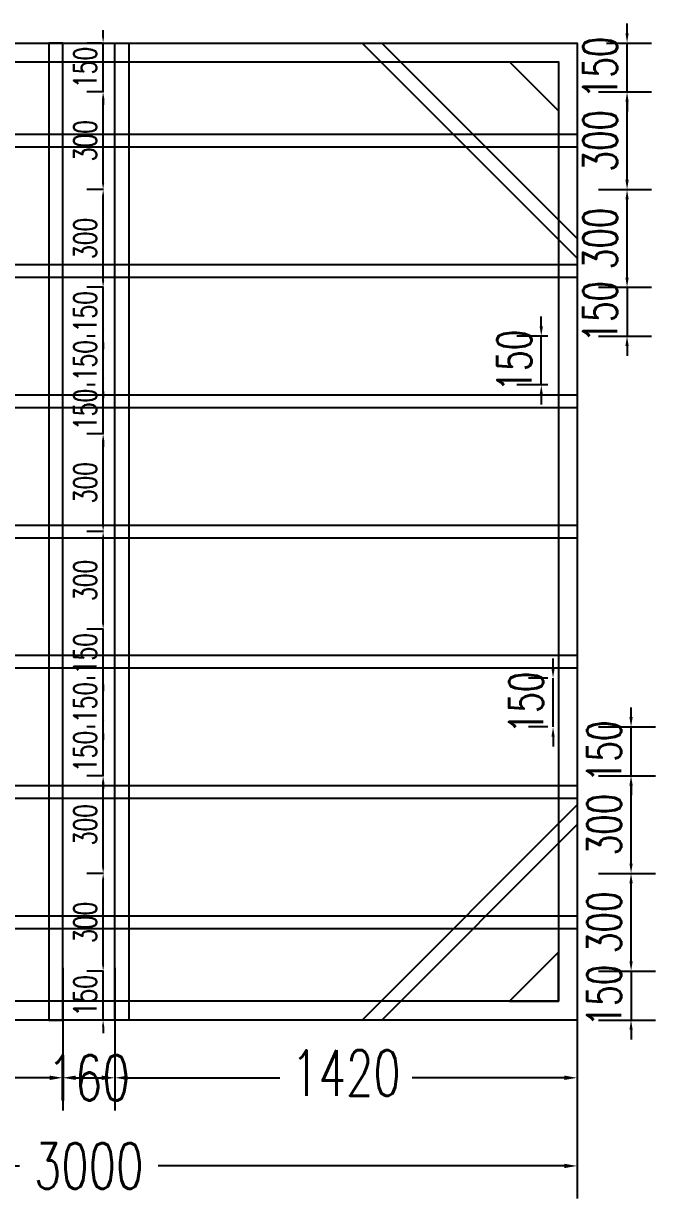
# Model space of a CAD drawing. Header units: millimetres. Extents: x -1546798 to -962116, y 1297493 to 1531173.
# Drawn here: x -1277785 to -1275845, y 1353717 to 1357325 of the extents above; entities that cross this region are included whole.
import ezdxf

# ---------------------------------------------------------------- set-up
doc = ezdxf.new("R2010")
doc.units = ezdxf.units.MM
doc.header["$LTSCALE"] = 10
doc.layers.get('DEFPOINTS').update_dxf_attribs({"linetype": 'CONTINUOUS'})
doc.layers.add('W-STEEL_FRAME钢架', color=3, linetype='CONTINUOUS')
doc.layers.add('W-STEEL_KEEL钢龙骨', color=5, linetype='CONTINUOUS')
doc.styles.add('STANDARD_T3', font='simplex.shx', dxfattribs={"width": 0.7, "bigfont": 'gbcbig.shx'})
doc.dimstyles.new('W&&20', dxfattribs={"dimtxt": 70, "dimasz": 20, "dimexe": 50, "dimexo": 60, "dimgap": 20, "dimtad": 1, "dimdec": 0, "dimzin": 0, "dimdsep": 46, "dimtxsty": 'STANDARD_T3', "dimcen": 0.09, "dimclrd": 1, "dimclre": 1, "dimclrt": 7, "dimazin": 2, "dimtfac": 1, "dimtdec": 0, "dimtix": 1, "dimtmove": 2, "dimatfit": 3, "dimfxl": 100, "dimtolj": 1, "dimtzin": 0, "dimarcsym": 0})
doc.dimstyles.new('W&&30', dxfattribs={"dimtxt": 105, "dimasz": 30, "dimexe": 75, "dimexo": 90, "dimgap": 30, "dimtad": 1, "dimdec": 0, "dimzin": 0, "dimdsep": 46, "dimtxsty": 'STANDARD_T3', "dimcen": 0.09, "dimclrd": 1, "dimclre": 1, "dimclrt": 7, "dimazin": 2, "dimtfac": 1, "dimtdec": 0, "dimtix": 1, "dimtmove": 1, "dimatfit": 3, "dimfxl": 100, "dimtolj": 1, "dimtzin": 0, "dimarcsym": 0})
doc.dimstyles.new('W&&40', dxfattribs={"dimtxt": 140, "dimasz": 40, "dimexe": 100, "dimexo": 120, "dimgap": 40, "dimtad": 1, "dimdec": 0, "dimzin": 0, "dimdsep": 46, "dimtxsty": 'STANDARD_T3', "dimcen": 0.09, "dimclrd": 1, "dimclre": 1, "dimclrt": 7, "dimazin": 2, "dimtfac": 1, "dimtdec": 0, "dimtix": 1, "dimtmove": 2, "dimatfit": 3, "dimfxl": 100, "dimtolj": 1, "dimtzin": 0, "dimarcsym": 0})

# ---------------------------------------------------------------- blocks, each defined once
blk = doc.blocks.new('*U418')
at = {"layer": 'W-STEEL_KEEL钢龙骨'}
blk.add_lwpolyline([(-1500, 20), (1500, 20), (1500, -20), (-1500, -20)], close=True, dxfattribs=at)
blk = doc.blocks.new('*U419')
at = {"layer": 'W-STEEL_KEEL钢龙骨', "color": 0, "linetype": 'ByBlock', "lineweight": -2, "transparency": 16777216}
for p in [(0, 2400), (0, 2000), (0, 1600), (0, 1200), (0, 800), (0, 400), (0, 0)]:
    blk.add_blockref('*U418', p, dxfattribs=at)
blk = doc.blocks.new('gj3')
at = {"layer": 'W-STEEL_FRAME钢架', "color": 6}
for p, q in [((600, 3000), (0, 2400, 0)), ((660.8, 3000), (0, 2339.2, 0)), ((2339.2, 3000), (3000, 2339.2, 0)), ((2400, 3000), (3000, 2400, 0)), ((660.8, 0), (0, 660.8, 0)), ((2339.2, 0), (3000, 660.8, 0)), ((600, 0), (0, 600, 0)), ((2400, 0), (3000, 600, 0))]:
    blk.add_line(p, q, dxfattribs=at)
at = {"layer": 'W-STEEL_FRAME钢架'}
for points in [[(0, 3000), (3000, 3000), (3000, 0), (0, 0)], [(58, 2942), (2942, 2942), (2942, 58), (58, 58)]]:
    blk.add_lwpolyline(points, close=True, dxfattribs=at)
at = {"layer": 'W-STEEL_FRAME钢架', "color": 6}
for points in [[(1420, 3000), (1377, 3000), (1377, 0), (1420, 0)], [(1580, 3000), (1623, 3000), (1623, 0), (1580, 0)]]:
    blk.add_lwpolyline(points, close=True, dxfattribs=at)
at = {"layer": 'W-STEEL_KEEL钢龙骨'}
blk.add_blockref('*U419', (1500, 300), dxfattribs=at)
blk = doc.blocks.new('*D52')
at = {"layer": 'DEFPOINTS', "color": 0, "transparency": 16777216}
for p in [(-1279085, 1354544.6), (-1276085, 1354544.6), (-1276085, 1353816.7)]:
    blk.add_point(p, dxfattribs=at)
at = {"layer": 'W-STEEL_FRAME钢架', "color": 1, "lineweight": -2, "transparency": 16777216}
for p, q in [((-1279085, 1354424.6), (-1279085, 1353716.7)), ((-1276085, 1354424.6), (-1276085, 1353716.7)), ((-1279045, 1353816.7), (-1277797.6, 1353816.7)), ((-1276125, 1353816.7), (-1277372.3, 1353816.7))]:
    blk.add_line(p, q, dxfattribs=at)
at = {"layer": 'W-STEEL_FRAME钢架', "color": 1, "transparency": 16777216}
for points in [[(-1279045, 1353823.3), (-1279045, 1353810), (-1279085, 1353816.7)], [(-1276125, 1353823.3), (-1276125, 1353810), (-1276085, 1353816.7)]]:
    blk.add_solid(points, dxfattribs=at)
at = {"layer": 'W-STEEL_FRAME钢架', "color": 7, "transparency": 16777216, "insert": (-1277585, 1353816.7), "char_height": 140, "attachment_point": 5, "style": 'STANDARD_T3'}
blk.add_mtext('\\A1;3000', dxfattribs=at)
blk = doc.blocks.new('*D54')
at = {"layer": 'DEFPOINTS', "color": 0, "transparency": 16777216}
for p in [(-1279085, 1354544.6), (-1277665, 1354544.6), (-1277665, 1354087.3)]:
    blk.add_point(p, dxfattribs=at)
at = {"layer": 'W-STEEL_FRAME钢架', "color": 1, "lineweight": -2, "transparency": 16777216}
for p, q in [((-1279085, 1354424.6), (-1279085, 1353987.3)), ((-1277665, 1354424.6), (-1277665, 1353987.3)), ((-1279045, 1354087.3), (-1278578.3, 1354087.3)), ((-1277705, 1354087.3), (-1278171.6, 1354087.3))]:
    blk.add_line(p, q, dxfattribs=at)
at = {"layer": 'W-STEEL_FRAME钢架', "color": 1, "transparency": 16777216}
for points in [[(-1279045, 1354094), (-1279045, 1354080.6), (-1279085, 1354087.3)], [(-1277705, 1354094), (-1277705, 1354080.6), (-1277665, 1354087.3)]]:
    blk.add_solid(points, dxfattribs=at)
at = {"layer": 'W-STEEL_FRAME钢架', "color": 7, "transparency": 16777216, "insert": (-1278375, 1354137.3), "char_height": 140, "attachment_point": 5, "style": 'STANDARD_T3'}
blk.add_mtext('\\A1;1420', dxfattribs=at)
blk = doc.blocks.new('*D55')
at = {"layer": 'DEFPOINTS', "color": 0, "transparency": 16777216}
for p in [(-1277665, 1354544.6), (-1277505, 1354544.6), (-1277505, 1354087.3)]:
    blk.add_point(p, dxfattribs=at)
at = {"layer": 'W-STEEL_FRAME钢架', "color": 1, "lineweight": -2, "transparency": 16777216}
for p, q in [((-1277665, 1354424.6), (-1277665, 1353987.3)), ((-1277505, 1354424.6), (-1277505, 1353987.3)), ((-1277625, 1354087.3), (-1277545, 1354087.3))]:
    blk.add_line(p, q, dxfattribs=at)
at = {"layer": 'W-STEEL_FRAME钢架', "color": 1, "transparency": 16777216}
for points in [[(-1277625, 1354094), (-1277625, 1354080.6), (-1277665, 1354087.3)], [(-1277545, 1354094), (-1277545, 1354080.6), (-1277505, 1354087.3)]]:
    blk.add_solid(points, dxfattribs=at)
at = {"layer": 'W-STEEL_FRAME钢架', "color": 7, "transparency": 16777216, "insert": (-1277585, 1354087.3), "char_height": 140, "attachment_point": 5, "style": 'STANDARD_T3'}
blk.add_mtext('\\A1;160', dxfattribs=at)
blk = doc.blocks.new('*D56')
at = {"layer": 'DEFPOINTS', "color": 0, "transparency": 16777216}
for p in [(-1277505, 1354544.6), (-1276085, 1354544.6), (-1276085, 1354087.3)]:
    blk.add_point(p, dxfattribs=at)
at = {"layer": 'W-STEEL_FRAME钢架', "color": 1, "lineweight": -2, "transparency": 16777216}
for p, q in [((-1277505, 1354424.6), (-1277505, 1353987.3)), ((-1276085, 1354424.6), (-1276085, 1353987.3)), ((-1277465, 1354087.3), (-1276998.3, 1354087.3)), ((-1276125, 1354087.3), (-1276591.6, 1354087.3))]:
    blk.add_line(p, q, dxfattribs=at)
at = {"layer": 'W-STEEL_FRAME钢架', "color": 1, "transparency": 16777216}
for points in [[(-1277465, 1354094), (-1277465, 1354080.6), (-1277505, 1354087.3)], [(-1276125, 1354094), (-1276125, 1354080.6), (-1276085, 1354087.3)]]:
    blk.add_solid(points, dxfattribs=at)
at = {"layer": 'W-STEEL_FRAME钢架', "color": 7, "transparency": 16777216, "insert": (-1276795, 1354102.1), "char_height": 140, "attachment_point": 5, "style": 'STANDARD_T3'}
blk.add_mtext('\\A1;1420', dxfattribs=at)
blk = doc.blocks.new('*D451')
at = {"layer": 'DEFPOINTS', "color": 0, "transparency": 16777216}
for p in [(-1276110, 1354714.7, 0), (-1275919.8, 1354714.7), (-1276110, 1354414.7, 0)]:
    blk.add_point(p, dxfattribs=at)
at = {"layer": 'W-STEEL_FRAME钢架', "color": 1, "lineweight": -2, "transparency": 16777216}
for p, q in [((-1276020, 1354714.7), (-1275844.8, 1354714.7)), ((-1275919.8, 1354444.7), (-1275919.8, 1354684.7)), ((-1276020, 1354414.7), (-1275844.8, 1354414.7))]:
    blk.add_line(p, q, dxfattribs=at)
at = {"layer": 'W-STEEL_FRAME钢架', "color": 1, "transparency": 16777216}
for points in [[(-1275924.8, 1354684.7), (-1275914.8, 1354684.7), (-1275919.8, 1354714.7)], [(-1275924.8, 1354444.7), (-1275914.8, 1354444.7), (-1275919.8, 1354414.7)]]:
    blk.add_solid(points, dxfattribs=at)
at = {"layer": 'W-STEEL_FRAME钢架', "color": 7, "transparency": 16777216, "insert": (-1276002.3, 1354564.7), "char_height": 105, "attachment_point": 5, "rotation": 90, "style": 'STANDARD_T3'}
blk.add_mtext('\\A1;300', dxfattribs=at)
blk = doc.blocks.new('*D452')
at = {"layer": 'DEFPOINTS', "color": 0, "transparency": 16777216}
for p in [(-1276110, 1354414.7, 0), (-1276110, 1354264.7), (-1275919.8, 1354264.7)]:
    blk.add_point(p, dxfattribs=at)
at = {"layer": 'W-STEEL_FRAME钢架', "color": 1, "lineweight": -2, "transparency": 16777216}
for p, q in [((-1275919.8, 1354444.7), (-1275919.8, 1354474.7)), ((-1276020, 1354414.7), (-1275844.8, 1354414.7)), ((-1275919.8, 1354414.7), (-1275919.8, 1354264.7)), ((-1276020, 1354264.7), (-1275844.8, 1354264.7)), ((-1275919.8, 1354234.7), (-1275919.8, 1354204.7))]:
    blk.add_line(p, q, dxfattribs=at)
at = {"layer": 'W-STEEL_FRAME钢架', "color": 1, "transparency": 16777216}
for points in [[(-1275924.8, 1354444.7), (-1275914.8, 1354444.7), (-1275919.8, 1354414.7)], [(-1275924.8, 1354234.7), (-1275914.8, 1354234.7), (-1275919.8, 1354264.7)]]:
    blk.add_solid(points, dxfattribs=at)
at = {"layer": 'W-STEEL_FRAME钢架', "color": 7, "transparency": 16777216, "insert": (-1276002.3, 1354339.7), "char_height": 105, "attachment_point": 5, "rotation": 90, "style": 'STANDARD_T3'}
blk.add_mtext('\\A1;150', dxfattribs=at)
blk = doc.blocks.new('*D453')
at = {"layer": 'DEFPOINTS', "color": 0, "transparency": 16777216}
for p in [(-1276110, 1355014.7, 0), (-1275919.8, 1355014.7), (-1276110, 1354714.7, 0)]:
    blk.add_point(p, dxfattribs=at)
at = {"layer": 'W-STEEL_FRAME钢架', "color": 1, "lineweight": -2, "transparency": 16777216}
for p, q in [((-1276020, 1355014.7), (-1275844.8, 1355014.7)), ((-1275919.8, 1354744.7), (-1275919.8, 1354984.7)), ((-1276020, 1354714.7), (-1275844.8, 1354714.7))]:
    blk.add_line(p, q, dxfattribs=at)
at = {"layer": 'W-STEEL_FRAME钢架', "color": 1, "transparency": 16777216}
for points in [[(-1275924.8, 1354984.7), (-1275914.8, 1354984.7), (-1275919.8, 1355014.7)], [(-1275924.8, 1354744.7), (-1275914.8, 1354744.7), (-1275919.8, 1354714.7)]]:
    blk.add_solid(points, dxfattribs=at)
at = {"layer": 'W-STEEL_FRAME钢架', "color": 7, "transparency": 16777216, "insert": (-1276002.3, 1354864.7), "char_height": 105, "attachment_point": 5, "rotation": 90, "style": 'STANDARD_T3'}
blk.add_mtext('\\A1;300', dxfattribs=at)
blk = doc.blocks.new('*D454')
at = {"layer": 'DEFPOINTS', "color": 0, "transparency": 16777216}
for p in [(-1276110, 1355164.7), (-1275919.8, 1355164.7), (-1276110, 1355014.7, 0)]:
    blk.add_point(p, dxfattribs=at)
at = {"layer": 'W-STEEL_FRAME钢架', "color": 1, "lineweight": -2, "transparency": 16777216}
for p, q in [((-1275919.8, 1355194.7), (-1275919.8, 1355224.7)), ((-1276020, 1355164.7), (-1275844.8, 1355164.7)), ((-1275919.8, 1355014.7), (-1275919.8, 1355164.7)), ((-1276020, 1355014.7), (-1275844.8, 1355014.7)), ((-1275919.8, 1354984.7), (-1275919.8, 1354954.7))]:
    blk.add_line(p, q, dxfattribs=at)
at = {"layer": 'W-STEEL_FRAME钢架', "color": 1, "transparency": 16777216}
for points in [[(-1275924.8, 1355194.7), (-1275914.8, 1355194.7), (-1275919.8, 1355164.7)], [(-1275924.8, 1354984.7), (-1275914.8, 1354984.7), (-1275919.8, 1355014.7)]]:
    blk.add_solid(points, dxfattribs=at)
at = {"layer": 'W-STEEL_FRAME钢架', "color": 7, "transparency": 16777216, "insert": (-1276002.3, 1355089.7), "char_height": 105, "attachment_point": 5, "rotation": 90, "style": 'STANDARD_T3'}
blk.add_mtext('\\A1;150', dxfattribs=at)
blk = doc.blocks.new('*D455')
at = {"layer": 'DEFPOINTS', "color": 0, "transparency": 16777216}
for p in [(-1276159.3, 1355314.7), (-1276085, 1355314.7), (-1276085, 1355164.7)]:
    blk.add_point(p, dxfattribs=at)
at = {"layer": 'W-STEEL_FRAME钢架', "color": 1, "lineweight": -2, "transparency": 16777216}
for p, q in [((-1276159.3, 1355344.7), (-1276159.3, 1355374.7)), ((-1276175, 1355314.7), (-1276234.3, 1355314.7)), ((-1276159.3, 1355164.7), (-1276159.3, 1355314.7)), ((-1276175, 1355164.7), (-1276234.3, 1355164.7)), ((-1276159.3, 1355134.7), (-1276159.3, 1355104.7))]:
    blk.add_line(p, q, dxfattribs=at)
at = {"layer": 'W-STEEL_FRAME钢架', "color": 1, "transparency": 16777216}
for points in [[(-1276164.3, 1355344.7), (-1276154.3, 1355344.7), (-1276159.3, 1355314.7)], [(-1276164.3, 1355134.7), (-1276154.3, 1355134.7), (-1276159.3, 1355164.7)]]:
    blk.add_solid(points, dxfattribs=at)
at = {"layer": 'W-STEEL_FRAME钢架', "color": 7, "transparency": 16777216, "insert": (-1276241.8, 1355239.7), "char_height": 105, "attachment_point": 5, "rotation": 90, "style": 'STANDARD_T3'}
blk.add_mtext('\\A1;150', dxfattribs=at)
blk = doc.blocks.new('*D456')
at = {"layer": 'DEFPOINTS', "color": 0, "transparency": 16777216}
for p in [(-1276195.5, 1356364.7), (-1276085, 1356364.7), (-1276085, 1356214.7)]:
    blk.add_point(p, dxfattribs=at)
at = {"layer": 'W-STEEL_FRAME钢架', "color": 1, "lineweight": -2, "transparency": 16777216}
for p, q in [((-1276195.5, 1356394.7), (-1276195.5, 1356424.7)), ((-1276175, 1356364.7), (-1276270.5, 1356364.7)), ((-1276195.5, 1356214.7), (-1276195.5, 1356364.7)), ((-1276175, 1356214.7), (-1276270.5, 1356214.7)), ((-1276195.5, 1356184.7), (-1276195.5, 1356154.7))]:
    blk.add_line(p, q, dxfattribs=at)
at = {"layer": 'W-STEEL_FRAME钢架', "color": 1, "transparency": 16777216}
for points in [[(-1276200.5, 1356394.7), (-1276190.5, 1356394.7), (-1276195.5, 1356364.7)], [(-1276200.5, 1356184.7), (-1276190.5, 1356184.7), (-1276195.5, 1356214.7)]]:
    blk.add_solid(points, dxfattribs=at)
at = {"layer": 'W-STEEL_FRAME钢架', "color": 7, "transparency": 16777216, "insert": (-1276278, 1356289.7), "char_height": 105, "attachment_point": 5, "rotation": 90, "style": 'STANDARD_T3'}
blk.add_mtext('\\A1;150', dxfattribs=at)
blk = doc.blocks.new('*D457')
at = {"layer": 'DEFPOINTS', "color": 0, "transparency": 16777216}
for p in [(-1276110, 1356514.7, 0), (-1276110, 1356364.7), (-1275932.1, 1356364.7)]:
    blk.add_point(p, dxfattribs=at)
at = {"layer": 'W-STEEL_FRAME钢架', "color": 1, "lineweight": -2, "transparency": 16777216}
for p, q in [((-1275932.1, 1356544.7), (-1275932.1, 1356574.7)), ((-1276020, 1356514.7), (-1275857.1, 1356514.7)), ((-1275932.1, 1356514.7), (-1275932.1, 1356364.7)), ((-1276020, 1356364.7), (-1275857.1, 1356364.7)), ((-1275932.1, 1356334.7), (-1275932.1, 1356304.7))]:
    blk.add_line(p, q, dxfattribs=at)
at = {"layer": 'W-STEEL_FRAME钢架', "color": 1, "transparency": 16777216}
for points in [[(-1275937.1, 1356544.7), (-1275927.1, 1356544.7), (-1275932.1, 1356514.7)], [(-1275937.1, 1356334.7), (-1275927.1, 1356334.7), (-1275932.1, 1356364.7)]]:
    blk.add_solid(points, dxfattribs=at)
at = {"layer": 'W-STEEL_FRAME钢架', "color": 7, "transparency": 16777216, "insert": (-1276014.6, 1356439.7), "char_height": 105, "attachment_point": 5, "rotation": 90, "style": 'STANDARD_T3'}
blk.add_mtext('\\A1;150', dxfattribs=at)
blk = doc.blocks.new('*D458')
at = {"layer": 'DEFPOINTS', "color": 0, "transparency": 16777216}
for p in [(-1276110, 1356814.7, 0), (-1275932.1, 1356814.7), (-1276110, 1356514.7, 0)]:
    blk.add_point(p, dxfattribs=at)
at = {"layer": 'W-STEEL_FRAME钢架', "color": 1, "lineweight": -2, "transparency": 16777216}
for p, q in [((-1276020, 1356814.7), (-1275857.1, 1356814.7)), ((-1275932.1, 1356544.7), (-1275932.1, 1356784.7)), ((-1276020, 1356514.7), (-1275857.1, 1356514.7))]:
    blk.add_line(p, q, dxfattribs=at)
at = {"layer": 'W-STEEL_FRAME钢架', "color": 1, "transparency": 16777216}
for points in [[(-1275937.1, 1356784.7), (-1275927.1, 1356784.7), (-1275932.1, 1356814.7)], [(-1275937.1, 1356544.7), (-1275927.1, 1356544.7), (-1275932.1, 1356514.7)]]:
    blk.add_solid(points, dxfattribs=at)
at = {"layer": 'W-STEEL_FRAME钢架', "color": 7, "transparency": 16777216, "insert": (-1276014.6, 1356664.7), "char_height": 105, "attachment_point": 5, "rotation": 90, "style": 'STANDARD_T3'}
blk.add_mtext('\\A1;300', dxfattribs=at)
blk = doc.blocks.new('*D459')
at = {"layer": 'DEFPOINTS', "color": 0, "transparency": 16777216}
for p in [(-1276110, 1357114.7, 0), (-1275932.1, 1357114.7), (-1276110, 1356814.7, 0)]:
    blk.add_point(p, dxfattribs=at)
at = {"layer": 'W-STEEL_FRAME钢架', "color": 1, "lineweight": -2, "transparency": 16777216}
for p, q in [((-1276020, 1357114.7), (-1275857.1, 1357114.7)), ((-1275932.1, 1356844.7), (-1275932.1, 1357084.7)), ((-1276020, 1356814.7), (-1275857.1, 1356814.7))]:
    blk.add_line(p, q, dxfattribs=at)
at = {"layer": 'W-STEEL_FRAME钢架', "color": 1, "transparency": 16777216}
for points in [[(-1275937.1, 1357084.7), (-1275927.1, 1357084.7), (-1275932.1, 1357114.7)], [(-1275937.1, 1356844.7), (-1275927.1, 1356844.7), (-1275932.1, 1356814.7)]]:
    blk.add_solid(points, dxfattribs=at)
at = {"layer": 'W-STEEL_FRAME钢架', "color": 7, "transparency": 16777216, "insert": (-1276014.6, 1356964.7), "char_height": 105, "attachment_point": 5, "rotation": 90, "style": 'STANDARD_T3'}
blk.add_mtext('\\A1;300', dxfattribs=at)
blk = doc.blocks.new('*D460')
at = {"layer": 'DEFPOINTS', "color": 0, "transparency": 16777216}
for p in [(-1276085, 1357264.7), (-1275932.1, 1357264.7), (-1276110, 1357114.7, 0)]:
    blk.add_point(p, dxfattribs=at)
at = {"layer": 'W-STEEL_FRAME钢架', "color": 1, "lineweight": -2, "transparency": 16777216}
for p, q in [((-1275932.1, 1357294.7), (-1275932.1, 1357324.7)), ((-1275995, 1357264.7), (-1275857.1, 1357264.7)), ((-1275932.1, 1357114.7), (-1275932.1, 1357264.7)), ((-1276020, 1357114.7), (-1275857.1, 1357114.7)), ((-1275932.1, 1357084.7), (-1275932.1, 1357054.7))]:
    blk.add_line(p, q, dxfattribs=at)
at = {"layer": 'W-STEEL_FRAME钢架', "color": 1, "transparency": 16777216}
for points in [[(-1275937.1, 1357294.7), (-1275927.1, 1357294.7), (-1275932.1, 1357264.7)], [(-1275937.1, 1357084.7), (-1275927.1, 1357084.7), (-1275932.1, 1357114.7)]]:
    blk.add_solid(points, dxfattribs=at)
at = {"layer": 'W-STEEL_FRAME钢架', "color": 7, "transparency": 16777216, "insert": (-1276014.6, 1357189.7), "char_height": 105, "attachment_point": 5, "rotation": 90, "style": 'STANDARD_T3'}
blk.add_mtext('\\A1;150', dxfattribs=at)
blk = doc.blocks.new('*D475')
at = {"layer": 'DEFPOINTS', "color": 0, "transparency": 16777216}
for p in [(-1277540.8, 1354414.7), (-1277480, 1354414.7, 0), (-1277483.5, 1354264.7)]:
    blk.add_point(p, dxfattribs=at)
at = {"layer": 'W-STEEL_FRAME钢架', "color": 1, "lineweight": -2, "transparency": 16777216}
for p, q in [((-1277540.8, 1354434.7), (-1277540.8, 1354454.7)), ((-1277540, 1354414.7), (-1277590.8, 1354414.7)), ((-1277540.8, 1354264.7), (-1277540.8, 1354414.7)), ((-1277543.5, 1354264.7), (-1277590.8, 1354264.7)), ((-1277540.8, 1354244.7), (-1277540.8, 1354224.7))]:
    blk.add_line(p, q, dxfattribs=at)
at = {"layer": 'W-STEEL_FRAME钢架', "color": 1, "transparency": 16777216}
for points in [[(-1277544.2, 1354434.7), (-1277537.5, 1354434.7), (-1277540.8, 1354414.7)], [(-1277544.2, 1354244.7), (-1277537.5, 1354244.7), (-1277540.8, 1354264.7)]]:
    blk.add_solid(points, dxfattribs=at)
at = {"layer": 'W-STEEL_FRAME钢架', "color": 7, "transparency": 16777216, "insert": (-1277595.8, 1354339.7), "char_height": 70, "attachment_point": 5, "rotation": 90, "style": 'STANDARD_T3'}
blk.add_mtext('\\A1;150', dxfattribs=at)
blk = doc.blocks.new('*D476')
at = {"layer": 'DEFPOINTS', "color": 0, "transparency": 16777216}
for p in [(-1277540.8, 1354714.7), (-1277480, 1354714.7, 0), (-1277480, 1354414.7, 0)]:
    blk.add_point(p, dxfattribs=at)
at = {"layer": 'W-STEEL_FRAME钢架', "color": 1, "lineweight": -2, "transparency": 16777216}
for p, q in [((-1277540, 1354714.7), (-1277590.8, 1354714.7)), ((-1277540.8, 1354434.7), (-1277540.8, 1354694.7)), ((-1277540, 1354414.7), (-1277590.8, 1354414.7))]:
    blk.add_line(p, q, dxfattribs=at)
at = {"layer": 'W-STEEL_FRAME钢架', "color": 1, "transparency": 16777216}
for points in [[(-1277544.2, 1354694.7), (-1277537.5, 1354694.7), (-1277540.8, 1354714.7)], [(-1277544.2, 1354434.7), (-1277537.5, 1354434.7), (-1277540.8, 1354414.7)]]:
    blk.add_solid(points, dxfattribs=at)
at = {"layer": 'W-STEEL_FRAME钢架', "color": 7, "transparency": 16777216, "insert": (-1277595.8, 1354564.7), "char_height": 70, "attachment_point": 5, "rotation": 90, "style": 'STANDARD_T3'}
blk.add_mtext('\\A1;300', dxfattribs=at)
blk = doc.blocks.new('*D477')
at = {"layer": 'DEFPOINTS', "color": 0, "transparency": 16777216}
for p in [(-1277540.8, 1355014.7), (-1277480, 1355014.7, 0), (-1277480, 1354714.7, 0)]:
    blk.add_point(p, dxfattribs=at)
at = {"layer": 'W-STEEL_FRAME钢架', "color": 1, "lineweight": -2, "transparency": 16777216}
for p, q in [((-1277540, 1355014.7), (-1277590.8, 1355014.7)), ((-1277540.8, 1354734.7), (-1277540.8, 1354994.7)), ((-1277540, 1354714.7), (-1277590.8, 1354714.7))]:
    blk.add_line(p, q, dxfattribs=at)
at = {"layer": 'W-STEEL_FRAME钢架', "color": 1, "transparency": 16777216}
for points in [[(-1277544.2, 1354994.7), (-1277537.5, 1354994.7), (-1277540.8, 1355014.7)], [(-1277544.2, 1354734.7), (-1277537.5, 1354734.7), (-1277540.8, 1354714.7)]]:
    blk.add_solid(points, dxfattribs=at)
at = {"layer": 'W-STEEL_FRAME钢架', "color": 7, "transparency": 16777216, "insert": (-1277595.8, 1354864.7), "char_height": 70, "attachment_point": 5, "rotation": 90, "style": 'STANDARD_T3'}
blk.add_mtext('\\A1;300', dxfattribs=at)
blk = doc.blocks.new('*D478')
at = {"layer": 'DEFPOINTS', "color": 0, "transparency": 16777216}
for p in [(-1277540.8, 1355164.7), (-1277505, 1355164.7), (-1277480, 1355014.7, 0)]:
    blk.add_point(p, dxfattribs=at)
at = {"layer": 'W-STEEL_FRAME钢架', "color": 1, "lineweight": -2, "transparency": 16777216}
for p, q in [((-1277540.8, 1355184.7), (-1277540.8, 1355204.7)), ((-1277565, 1355164.7), (-1277590.8, 1355164.7)), ((-1277540.8, 1355014.7), (-1277540.8, 1355164.7)), ((-1277540, 1355014.7), (-1277590.8, 1355014.7)), ((-1277540.8, 1354994.7), (-1277540.8, 1354974.7))]:
    blk.add_line(p, q, dxfattribs=at)
at = {"layer": 'W-STEEL_FRAME钢架', "color": 1, "transparency": 16777216}
for points in [[(-1277544.2, 1355184.7), (-1277537.5, 1355184.7), (-1277540.8, 1355164.7)], [(-1277544.2, 1354994.7), (-1277537.5, 1354994.7), (-1277540.8, 1355014.7)]]:
    blk.add_solid(points, dxfattribs=at)
at = {"layer": 'W-STEEL_FRAME钢架', "color": 7, "transparency": 16777216, "insert": (-1277595.8, 1355089.7), "char_height": 70, "attachment_point": 5, "rotation": 90, "style": 'STANDARD_T3'}
blk.add_mtext('\\A1;150', dxfattribs=at)
blk = doc.blocks.new('*D479')
at = {"layer": 'DEFPOINTS', "color": 0, "transparency": 16777216}
for p in [(-1277540.8, 1355314.7), (-1277505, 1355314.7), (-1277505, 1355164.7)]:
    blk.add_point(p, dxfattribs=at)
at = {"layer": 'W-STEEL_FRAME钢架', "color": 1, "lineweight": -2, "transparency": 16777216}
for p, q in [((-1277540.8, 1355334.7), (-1277540.8, 1355354.7)), ((-1277565, 1355314.7), (-1277590.8, 1355314.7)), ((-1277540.8, 1355164.7), (-1277540.8, 1355314.7)), ((-1277565, 1355164.7), (-1277590.8, 1355164.7)), ((-1277540.8, 1355144.7), (-1277540.8, 1355124.7))]:
    blk.add_line(p, q, dxfattribs=at)
at = {"layer": 'W-STEEL_FRAME钢架', "color": 1, "transparency": 16777216}
for points in [[(-1277544.2, 1355334.7), (-1277537.5, 1355334.7), (-1277540.8, 1355314.7)], [(-1277544.2, 1355144.7), (-1277537.5, 1355144.7), (-1277540.8, 1355164.7)]]:
    blk.add_solid(points, dxfattribs=at)
at = {"layer": 'W-STEEL_FRAME钢架', "color": 7, "transparency": 16777216, "insert": (-1277595.8, 1355239.7), "char_height": 70, "attachment_point": 5, "rotation": 90, "style": 'STANDARD_T3'}
blk.add_mtext('\\A1;150', dxfattribs=at)
blk = doc.blocks.new('*D480')
at = {"layer": 'DEFPOINTS', "color": 0, "transparency": 16777216}
for p in [(-1277540.8, 1355464.7), (-1277480, 1355464.7, 0), (-1277505, 1355314.7)]:
    blk.add_point(p, dxfattribs=at)
at = {"layer": 'W-STEEL_FRAME钢架', "color": 1, "lineweight": -2, "transparency": 16777216}
for p, q in [((-1277540.8, 1355484.7), (-1277540.8, 1355504.7)), ((-1277540, 1355464.7), (-1277590.8, 1355464.7)), ((-1277540.8, 1355314.7), (-1277540.8, 1355464.7)), ((-1277565, 1355314.7), (-1277590.8, 1355314.7)), ((-1277540.8, 1355294.7), (-1277540.8, 1355274.7))]:
    blk.add_line(p, q, dxfattribs=at)
at = {"layer": 'W-STEEL_FRAME钢架', "color": 1, "transparency": 16777216}
for points in [[(-1277544.2, 1355484.7), (-1277537.5, 1355484.7), (-1277540.8, 1355464.7)], [(-1277544.2, 1355294.7), (-1277537.5, 1355294.7), (-1277540.8, 1355314.7)]]:
    blk.add_solid(points, dxfattribs=at)
at = {"layer": 'W-STEEL_FRAME钢架', "color": 7, "transparency": 16777216, "insert": (-1277595.8, 1355389.7), "char_height": 70, "attachment_point": 5, "rotation": 90, "style": 'STANDARD_T3'}
blk.add_mtext('\\A1;150', dxfattribs=at)
blk = doc.blocks.new('*D481')
at = {"layer": 'DEFPOINTS', "color": 0, "transparency": 16777216}
for p in [(-1277540.8, 1355764.7), (-1277480, 1355764.7, 0), (-1277480, 1355464.7, 0)]:
    blk.add_point(p, dxfattribs=at)
at = {"layer": 'W-STEEL_FRAME钢架', "color": 1, "lineweight": -2, "transparency": 16777216}
for p, q in [((-1277540, 1355764.7), (-1277590.8, 1355764.7)), ((-1277540.8, 1355484.7), (-1277540.8, 1355744.7)), ((-1277540, 1355464.7), (-1277590.8, 1355464.7))]:
    blk.add_line(p, q, dxfattribs=at)
at = {"layer": 'W-STEEL_FRAME钢架', "color": 1, "transparency": 16777216}
for points in [[(-1277544.2, 1355744.7), (-1277537.5, 1355744.7), (-1277540.8, 1355764.7)], [(-1277544.2, 1355484.7), (-1277537.5, 1355484.7), (-1277540.8, 1355464.7)]]:
    blk.add_solid(points, dxfattribs=at)
at = {"layer": 'W-STEEL_FRAME钢架', "color": 7, "transparency": 16777216, "insert": (-1277595.8, 1355614.7), "char_height": 70, "attachment_point": 5, "rotation": 90, "style": 'STANDARD_T3'}
blk.add_mtext('\\A1;300', dxfattribs=at)
blk = doc.blocks.new('*D482')
at = {"layer": 'DEFPOINTS', "color": 0, "transparency": 16777216}
for p in [(-1277540.8, 1356064.7), (-1277480, 1356064.7, 0), (-1277480, 1355764.7, 0)]:
    blk.add_point(p, dxfattribs=at)
at = {"layer": 'W-STEEL_FRAME钢架', "color": 1, "lineweight": -2, "transparency": 16777216}
for p, q in [((-1277540, 1356064.7), (-1277590.8, 1356064.7)), ((-1277540.8, 1355784.7), (-1277540.8, 1356044.7)), ((-1277540, 1355764.7), (-1277590.8, 1355764.7))]:
    blk.add_line(p, q, dxfattribs=at)
at = {"layer": 'W-STEEL_FRAME钢架', "color": 1, "transparency": 16777216}
for points in [[(-1277544.2, 1356044.7), (-1277537.5, 1356044.7), (-1277540.8, 1356064.7)], [(-1277544.2, 1355784.7), (-1277537.5, 1355784.7), (-1277540.8, 1355764.7)]]:
    blk.add_solid(points, dxfattribs=at)
at = {"layer": 'W-STEEL_FRAME钢架', "color": 7, "transparency": 16777216, "insert": (-1277595.8, 1355914.7), "char_height": 70, "attachment_point": 5, "rotation": 90, "style": 'STANDARD_T3'}
blk.add_mtext('\\A1;300', dxfattribs=at)
blk = doc.blocks.new('*D483')
at = {"layer": 'DEFPOINTS', "color": 0, "transparency": 16777216}
for p in [(-1277540.8, 1356214.7), (-1277505, 1356214.7), (-1277480, 1356064.7, 0)]:
    blk.add_point(p, dxfattribs=at)
at = {"layer": 'W-STEEL_FRAME钢架', "color": 1, "lineweight": -2, "transparency": 16777216}
for p, q in [((-1277540.8, 1356234.7), (-1277540.8, 1356254.7)), ((-1277565, 1356214.7), (-1277590.8, 1356214.7)), ((-1277540.8, 1356064.7), (-1277540.8, 1356214.7)), ((-1277540, 1356064.7), (-1277590.8, 1356064.7)), ((-1277540.8, 1356044.7), (-1277540.8, 1356024.7))]:
    blk.add_line(p, q, dxfattribs=at)
at = {"layer": 'W-STEEL_FRAME钢架', "color": 1, "transparency": 16777216}
for points in [[(-1277544.2, 1356234.7), (-1277537.5, 1356234.7), (-1277540.8, 1356214.7)], [(-1277544.2, 1356044.7), (-1277537.5, 1356044.7), (-1277540.8, 1356064.7)]]:
    blk.add_solid(points, dxfattribs=at)
at = {"layer": 'W-STEEL_FRAME钢架', "color": 7, "transparency": 16777216, "insert": (-1277595.8, 1356139.7), "char_height": 70, "attachment_point": 5, "rotation": 90, "style": 'STANDARD_T3'}
blk.add_mtext('\\A1;150', dxfattribs=at)
blk = doc.blocks.new('*D484')
at = {"layer": 'DEFPOINTS', "color": 0, "transparency": 16777216}
for p in [(-1277540.8, 1356364.7), (-1277505, 1356364.7), (-1277505, 1356214.7)]:
    blk.add_point(p, dxfattribs=at)
at = {"layer": 'W-STEEL_FRAME钢架', "color": 1, "lineweight": -2, "transparency": 16777216}
for p, q in [((-1277540.8, 1356384.7), (-1277540.8, 1356404.7)), ((-1277565, 1356364.7), (-1277590.8, 1356364.7)), ((-1277540.8, 1356214.7), (-1277540.8, 1356364.7)), ((-1277565, 1356214.7), (-1277590.8, 1356214.7)), ((-1277540.8, 1356194.7), (-1277540.8, 1356174.7))]:
    blk.add_line(p, q, dxfattribs=at)
at = {"layer": 'W-STEEL_FRAME钢架', "color": 1, "transparency": 16777216}
for points in [[(-1277544.2, 1356384.7), (-1277537.5, 1356384.7), (-1277540.8, 1356364.7)], [(-1277544.2, 1356194.7), (-1277537.5, 1356194.7), (-1277540.8, 1356214.7)]]:
    blk.add_solid(points, dxfattribs=at)
at = {"layer": 'W-STEEL_FRAME钢架', "color": 7, "transparency": 16777216, "insert": (-1277595.8, 1356289.7), "char_height": 70, "attachment_point": 5, "rotation": 90, "style": 'STANDARD_T3'}
blk.add_mtext('\\A1;150', dxfattribs=at)
blk = doc.blocks.new('*D485')
at = {"layer": 'DEFPOINTS', "color": 0, "transparency": 16777216}
for p in [(-1277540.8, 1356514.7), (-1277480, 1356514.7, 0), (-1277505, 1356364.7)]:
    blk.add_point(p, dxfattribs=at)
at = {"layer": 'W-STEEL_FRAME钢架', "color": 1, "lineweight": -2, "transparency": 16777216}
for p, q in [((-1277540.8, 1356534.7), (-1277540.8, 1356554.7)), ((-1277540, 1356514.7), (-1277590.8, 1356514.7)), ((-1277540.8, 1356364.7), (-1277540.8, 1356514.7)), ((-1277565, 1356364.7), (-1277590.8, 1356364.7)), ((-1277540.8, 1356344.7), (-1277540.8, 1356324.7))]:
    blk.add_line(p, q, dxfattribs=at)
at = {"layer": 'W-STEEL_FRAME钢架', "color": 1, "transparency": 16777216}
for points in [[(-1277544.2, 1356534.7), (-1277537.5, 1356534.7), (-1277540.8, 1356514.7)], [(-1277544.2, 1356344.7), (-1277537.5, 1356344.7), (-1277540.8, 1356364.7)]]:
    blk.add_solid(points, dxfattribs=at)
at = {"layer": 'W-STEEL_FRAME钢架', "color": 7, "transparency": 16777216, "insert": (-1277595.8, 1356439.7), "char_height": 70, "attachment_point": 5, "rotation": 90, "style": 'STANDARD_T3'}
blk.add_mtext('\\A1;150', dxfattribs=at)
blk = doc.blocks.new('*D486')
at = {"layer": 'DEFPOINTS', "color": 0, "transparency": 16777216}
for p in [(-1277540.8, 1356814.7), (-1277480, 1356814.7, 0), (-1277480, 1356514.7, 0)]:
    blk.add_point(p, dxfattribs=at)
at = {"layer": 'W-STEEL_FRAME钢架', "color": 1, "lineweight": -2, "transparency": 16777216}
for p, q in [((-1277540, 1356814.7), (-1277590.8, 1356814.7)), ((-1277540.8, 1356534.7), (-1277540.8, 1356794.7)), ((-1277540, 1356514.7), (-1277590.8, 1356514.7))]:
    blk.add_line(p, q, dxfattribs=at)
at = {"layer": 'W-STEEL_FRAME钢架', "color": 1, "transparency": 16777216}
for points in [[(-1277544.2, 1356794.7), (-1277537.5, 1356794.7), (-1277540.8, 1356814.7)], [(-1277544.2, 1356534.7), (-1277537.5, 1356534.7), (-1277540.8, 1356514.7)]]:
    blk.add_solid(points, dxfattribs=at)
at = {"layer": 'W-STEEL_FRAME钢架', "color": 7, "transparency": 16777216, "insert": (-1277595.8, 1356664.7), "char_height": 70, "attachment_point": 5, "rotation": 90, "style": 'STANDARD_T3'}
blk.add_mtext('\\A1;300', dxfattribs=at)
blk = doc.blocks.new('*D487')
at = {"layer": 'DEFPOINTS', "color": 0, "transparency": 16777216}
for p in [(-1277540.8, 1357114.7), (-1277480, 1357114.7, 0), (-1277480, 1356814.7, 0)]:
    blk.add_point(p, dxfattribs=at)
at = {"layer": 'W-STEEL_FRAME钢架', "color": 1, "lineweight": -2, "transparency": 16777216}
for p, q in [((-1277540, 1357114.7), (-1277590.8, 1357114.7)), ((-1277540.8, 1356834.7), (-1277540.8, 1357094.7)), ((-1277540, 1356814.7), (-1277590.8, 1356814.7))]:
    blk.add_line(p, q, dxfattribs=at)
at = {"layer": 'W-STEEL_FRAME钢架', "color": 1, "transparency": 16777216}
for points in [[(-1277544.2, 1357094.7), (-1277537.5, 1357094.7), (-1277540.8, 1357114.7)], [(-1277544.2, 1356834.7), (-1277537.5, 1356834.7), (-1277540.8, 1356814.7)]]:
    blk.add_solid(points, dxfattribs=at)
at = {"layer": 'W-STEEL_FRAME钢架', "color": 7, "transparency": 16777216, "insert": (-1277595.8, 1356964.7), "char_height": 70, "attachment_point": 5, "rotation": 90, "style": 'STANDARD_T3'}
blk.add_mtext('\\A1;300', dxfattribs=at)
blk = doc.blocks.new('*D488')
at = {"layer": 'DEFPOINTS', "color": 0, "transparency": 16777216}
for p in [(-1277540.8, 1357264.7), (-1277483.5, 1357264.7), (-1277480, 1357114.7, 0)]:
    blk.add_point(p, dxfattribs=at)
at = {"layer": 'W-STEEL_FRAME钢架', "color": 1, "lineweight": -2, "transparency": 16777216}
for p, q in [((-1277540.8, 1357284.7), (-1277540.8, 1357304.7)), ((-1277543.5, 1357264.7), (-1277590.8, 1357264.7)), ((-1277540.8, 1357114.7), (-1277540.8, 1357264.7)), ((-1277540, 1357114.7), (-1277590.8, 1357114.7)), ((-1277540.8, 1357094.7), (-1277540.8, 1357074.7))]:
    blk.add_line(p, q, dxfattribs=at)
at = {"layer": 'W-STEEL_FRAME钢架', "color": 1, "transparency": 16777216}
for points in [[(-1277544.2, 1357284.7), (-1277537.5, 1357284.7), (-1277540.8, 1357264.7)], [(-1277544.2, 1357094.7), (-1277537.5, 1357094.7), (-1277540.8, 1357114.7)]]:
    blk.add_solid(points, dxfattribs=at)
at = {"layer": 'W-STEEL_FRAME钢架', "color": 7, "transparency": 16777216, "insert": (-1277595.8, 1357189.7), "char_height": 70, "attachment_point": 5, "rotation": 90, "style": 'STANDARD_T3'}
blk.add_mtext('\\A1;150', dxfattribs=at)

msp = doc.modelspace()

# ---------------------------------------------------------------- linework, layer by layer
at = {"layer": 'W-STEEL_FRAME钢架', "color": 1}
for points in [[(-1276293, 1357206.7), (-1276143, 1357206.7), (-1276143, 1357056.7), (-1276293, 1357206.7)], [(-1276293, 1354322.7), (-1276143, 1354322.7), (-1276143, 1354472.7), (-1276293, 1354322.7)]]:
    msp.add_lwpolyline(points, close=True, dxfattribs=at)

# ---------------------------------------------------------------- block references
at = {"layer": 'W-STEEL_FRAME钢架'}
msp.add_blockref('gj3', (-1279085, 1354264.7), dxfattribs=at)

# ---------------------------------------------------------------- dimensions: what is measured, and where the dimension line sits
for base, p1, p2, dimstyle, picture, middle in [((-1277540.8, 1357264.7), (-1277480, 1357114.7, 0), (-1277483.5, 1357264.7), 'W&&20', '*D488', (-1277595.8, 1357189.7)), ((-1275932.1, 1357264.7), (-1276110, 1357114.7, 0), (-1276085, 1357264.7), 'W&&30', '*D460', (-1276014.6, 1357189.7)), ((-1277540.8, 1357114.7), (-1277480, 1356814.7, 0), (-1277480, 1357114.7, 0), 'W&&20', '*D487', (-1277595.8, 1356964.7)), ((-1275932.1, 1357114.7), (-1276110, 1356814.7, 0), (-1276110, 1357114.7, 0), 'W&&30', '*D459', (-1276014.6, 1356964.7)), ((-1277540.8, 1356814.7), (-1277480, 1356514.7, 0), (-1277480, 1356814.7, 0), 'W&&20', '*D486', (-1277595.8, 1356664.7)), ((-1275932.1, 1356814.7), (-1276110, 1356514.7, 0), (-1276110, 1356814.7, 0), 'W&&30', '*D458', (-1276014.6, 1356664.7)), ((-1277540.8, 1356514.7), (-1277505, 1356364.7), (-1277480, 1356514.7, 0), 'W&&20', '*D485', (-1277595.8, 1356439.7)), ((-1275932.1, 1356364.7), (-1276110, 1356514.7, 0), (-1276110, 1356364.7), 'W&&30', '*D457', (-1276014.6, 1356439.7)), ((-1277540.8, 1356364.7), (-1277505, 1356214.7), (-1277505, 1356364.7), 'W&&20', '*D484', (-1277595.8, 1356289.7)), ((-1276195.5, 1356364.7), (-1276085, 1356214.7), (-1276085, 1356364.7), 'W&&30', '*D456', (-1276278, 1356289.7)), ((-1277540.8, 1356214.7), (-1277480, 1356064.7, 0), (-1277505, 1356214.7), 'W&&20', '*D483', (-1277595.8, 1356139.7)), ((-1277540.8, 1356064.7), (-1277480, 1355764.7, 0), (-1277480, 1356064.7, 0), 'W&&20', '*D482', (-1277595.8, 1355914.7)), ((-1277540.8, 1355764.7), (-1277480, 1355464.7, 0), (-1277480, 1355764.7, 0), 'W&&20', '*D481', (-1277595.8, 1355614.7)), ((-1277540.8, 1355464.7), (-1277505, 1355314.7), (-1277480, 1355464.7, 0), 'W&&20', '*D480', (-1277595.8, 1355389.7)), ((-1277540.8, 1355314.7), (-1277505, 1355164.7), (-1277505, 1355314.7), 'W&&20', '*D479', (-1277595.8, 1355239.7)), ((-1276159.3, 1355314.7), (-1276085, 1355164.7), (-1276085, 1355314.7), 'W&&30', '*D455', (-1276241.8, 1355239.7)), ((-1275919.8, 1355164.7), (-1276110, 1355014.7, 0), (-1276110, 1355164.7), 'W&&30', '*D454', (-1276002.3, 1355089.7)), ((-1277540.8, 1355164.7), (-1277480, 1355014.7, 0), (-1277505, 1355164.7), 'W&&20', '*D478', (-1277595.8, 1355089.7)), ((-1277540.8, 1355014.7), (-1277480, 1354714.7, 0), (-1277480, 1355014.7, 0), 'W&&20', '*D477', (-1277595.8, 1354864.7)), ((-1275919.8, 1355014.7), (-1276110, 1354714.7, 0), (-1276110, 1355014.7, 0), 'W&&30', '*D453', (-1276002.3, 1354864.7)), ((-1277540.8, 1354714.7), (-1277480, 1354414.7, 0), (-1277480, 1354714.7, 0), 'W&&20', '*D476', (-1277595.8, 1354564.7)), ((-1275919.8, 1354714.7), (-1276110, 1354414.7, 0), (-1276110, 1354714.7, 0), 'W&&30', '*D451', (-1276002.3, 1354564.7)), ((-1277540.8, 1354414.7), (-1277483.5, 1354264.7), (-1277480, 1354414.7, 0), 'W&&20', '*D475', (-1277595.8, 1354339.7)), ((-1275919.8, 1354264.7), (-1276110, 1354414.7, 0), (-1276110, 1354264.7), 'W&&30', '*D452', (-1276002.3, 1354339.7))]:
    dim = msp.add_linear_dim(base=base, p1=p1, p2=p2, angle=90, dimstyle=dimstyle, dxfattribs=at)
    dim.commit()
    dim.dimension.update_dxf_attribs({"geometry": picture, "text_midpoint": middle})
for base, p1, p2, picture, middle in [((-1276085, 1353816.7), (-1279085, 1354544.6), (-1276085, 1354544.6), '*D52', (-1277585, 1353816.7)), ((-1277665, 1354087.3), (-1279085, 1354544.6), (-1277665, 1354544.6), '*D54', (-1278375, 1354137.3)), ((-1277505, 1354087.3), (-1277665, 1354544.6), (-1277505, 1354544.6), '*D55', (-1277585, 1354087.3)), ((-1276085, 1354087.3), (-1277505, 1354544.6), (-1276085, 1354544.6), '*D56', (-1276795, 1354102.1))]:
    dim = msp.add_linear_dim(base=base, p1=p1, p2=p2, dimstyle='W&&40', dxfattribs=at)
    dim.commit()
    dim.dimension.update_dxf_attribs({"geometry": picture, "text_midpoint": middle, "dimtype": 160})

doc.saveas('drawing.dxf')
